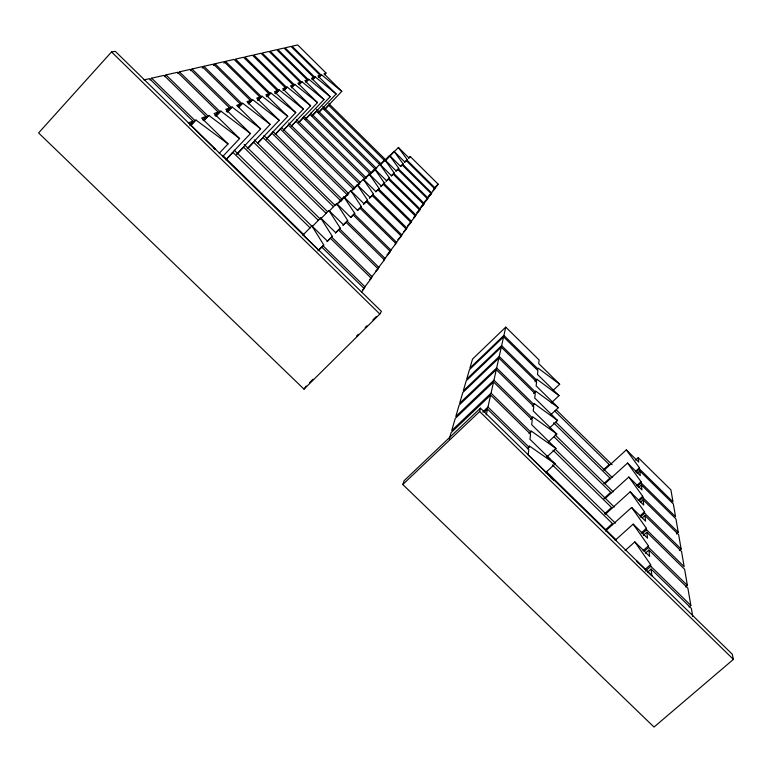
<?xml version="1.0" encoding="UTF-8"?>
<svg xmlns="http://www.w3.org/2000/svg" width="772" height="772" viewBox="0 0 772 772"><rect width="100%" height="100%" fill="white"/><g stroke="black" fill="none" stroke-linecap="round" stroke-linejoin="round"><path stroke-width="1.16" d="M527.315 448.85L529.061 447.229L529.216 445.878L555.087 463.885L545.408 472.831M529.042 433.739L530.808 432.098L530.953 430.834L555.975 448.503L546.605 457.188M530.702 419.543L532.439 417.913L532.574 416.726L556.805 434.057L548.168 442.095M532.246 406.217L533.983 404.586L534.108 403.476L557.587 420.489L549.693 427.852M533.703 393.672L535.421 392.051L535.546 391.008L558.33 407.703L550.658 414.873M535.073 381.86L536.907 379.245L559.024 395.631L551.189 402.974M486.206 414.911L487.499 409.102L528.801 449.478L528.164 454.94L554.142 480.319L551.169 478.283M482.77 411.968L487.962 407.047L490.616 395.1L530.557 434.192L529.968 439.307L555.087 463.885M493.54 381.976L455.229 418.492L451.697 430.602L491.05 393.17L493.54 381.976L532.217 419.881L531.657 424.677L555.975 448.503M496.28 369.663L459.108 405.155L455.798 416.533L493.945 380.171L496.28 369.663L533.761 406.439L533.24 410.945L556.805 434.057M498.857 358.073L462.766 392.61L459.649 403.322L496.657 367.964L498.857 358.073L535.228 393.797L534.735 398.043L557.587 420.489M501.289 347.159L466.211 380.789L463.277 390.883L499.214 356.471L501.289 347.159L536.598 381.889L536.135 385.884L558.33 407.703M503.576 336.853L469.463 369.624L466.693 379.158L501.626 345.653L503.576 336.853L537.901 370.637L537.457 374.41L559.024 395.631M505.747 327.116L472.541 359.057L469.916 368.08L503.894 335.434L505.747 327.116L539.126 360.003L538.711 363.573L559.681 384.234L552.906 390.593M402.791 484.517L479.653 411.524L480.454 408.156L732.252 654.193L733.4 659.384L654.029 727.06L402.791 484.517L404.171 480.657L480.454 408.156M449.207 439.143L451.089 432.687L490.616 395.1M379.834 314.021L381.436 311.396L115.308 51.367L111.535 51.936L38.6 132.938L304.004 389.156L379.834 314.021L111.535 51.936M304.004 389.156L306.166 386M361.479 292.183L364.114 288.477L321.741 247.059L318.653 250.225L302.508 234.437M363.467 288.68L371.322 278.316L330.377 238.239L327.492 241.192L311.888 225.926L302.913 235.122M369.788 279.445L378.068 268.801L338.464 229.979L335.752 232.739L320.67 217.965L312.419 226.418M377.334 269.158L384.408 259.875L346.039 222.23L343.501 224.826L328.901 210.495L320.525 219.074M383.578 260.338L390.362 251.479L353.161 214.944L350.777 217.386L336.631 203.49L329.306 210.988M388.654 252.859L395.968 243.576L359.877 208.083L357.619 210.389L343.897 196.889L335.608 205.371M395.061 244.174L401.257 236.126L366.198 201.617L364.075 203.789L350.749 190.674L338.657 203.055M400.311 236.772L406.255 229.081L372.181 195.509L370.174 197.555L357.224 184.797L350.633 191.552M405.271 229.786L410.984 222.413L377.836 189.719L375.935 191.659L363.342 179.249L352.91 189.931M409.131 224.005L415.471 216.092L383.202 184.238L384.929 182.453L380.692 186.795M413.58 217.743L419.727 210.09L388.287 179.036L386.579 180.783L374.642 169L364.201 179.693M416.957 212.638L423.77 204.387L393.122 174.096L391.5 175.755L379.872 164.262L369.103 175.273M420.962 206.993L427.62 198.964L397.725 169.386L396.181 170.969L384.832 159.756L379.988 164.716M424.764 201.627L431.287 193.791L402.115 164.909L400.639 166.414L389.57 155.462L380.364 164.88M428.479 196.416L434.79 188.86L406.294 160.634L404.885 162.072L394.077 151.37L385.083 160.576M408.6 158.27L410.289 156.552L438.129 184.151L435.273 188.175L406.873 160.036L407.22 159.679L398.381 147.462L385.575 160.557M150.009 79.95L151.63 78.184L164.002 75.366L205.989 116.475L202.756 119.94M164.397 76.66L165.999 74.913L177.57 72.279L218.167 112.065L214.886 115.578M177.821 73.62L179.442 71.854L190.288 69.383L229.573 107.935L226.321 111.419M190.433 70.734L192.045 68.988L202.235 66.662L240.295 104.056L237.863 106.652M202.274 68.032L203.885 66.286L213.477 64.105L250.379 100.408L247.957 102.985M213.429 65.485L215.021 63.758L224.073 61.692L259.894 96.963L257.414 99.598M223.899 63.13L225.53 61.364L234.07 59.415L268.878 93.711L266.398 96.336M189.719 124.688L192.981 121.185L149.488 78.667L143.968 79.921M190.018 125.73L194.891 120.49L196.04 120.075L228.058 143.901L219.19 153.31M191.186 125.296L196.04 120.075M203.673 120.239L208.855 115.433L239.629 138.555L222.49 156.726M203.933 120.712L208.855 115.433M215.764 115.829L220.85 111.091L250.456 133.556L225.665 159.814M215.967 116.321L220.85 111.091M227.093 111.699L232.092 107.028L260.637 128.856L236.531 154.342M227.238 112.21L232.092 107.028M238.548 106.961L242.659 103.197L270.2 124.437L247.281 148.649M238.538 107.597L242.659 103.197M248.478 103.409L252.608 99.598L279.213 120.278L257.703 142.974M248.507 103.969L252.608 99.598M257.916 99.984L261.998 96.201L287.724 116.35L266.543 138.67M257.896 100.563L261.998 96.201M266.832 96.751L270.866 92.987L295.772 112.625L275.131 134.367M267.585 96.471L270.866 92.987M274.9 93.267L277.37 90.633L243.537 57.263L235.46 59.106L270.113 93.258M275.257 93.701L279.252 89.957L303.396 109.113L283.835 129.696M275.971 93.431L279.252 89.957M282.938 90.353L285.418 87.719L252.492 55.227L244.84 56.964L278.547 90.208M284.067 89.938L287.203 87.072L310.624 105.774L291.526 125.836M283.922 90.565L287.203 87.072M291.44 86.667L293.051 84.959L260.994 53.287L253.737 54.947L286.537 87.323M291.633 87.197L294.75 84.341L317.485 102.608L298.629 122.41M291.449 87.834L294.75 84.341M226.457 159.408L233.019 152.46L310.219 227.972M298.687 84.051L300.308 82.334L269.071 51.454L262.181 53.027L294.113 84.573M298.889 84.534L301.92 81.745L324.008 99.588L305.587 118.917M299.44 84.38L301.92 81.745M305.577 81.552L307.208 79.834L276.752 49.707L270.19 51.203L301.312 81.967M237.284 153.966L243.662 147.22L318.44 220.454M305.731 82.064L308.742 79.284L330.223 96.722L311.985 115.839M306.31 81.851L308.742 79.284M312.139 79.188L313.779 77.461L284.067 48.038L277.814 49.466L308.163 79.487M312.245 79.719L315.237 76.93L336.148 93.991L318.315 112.673M312.795 79.506L315.237 76.93M247.986 148.292L253.679 142.289L326.18 213.381M318.392 76.93L320.042 75.193L291.034 46.455L285.08 47.816L314.687 77.123M318.44 77.48L321.442 74.681L341.793 91.385L324.346 109.653M318.971 77.287L321.442 74.681M257.578 143.476L263.117 137.638L333.475 206.693M324.404 74.73L326.025 73.022L297.693 44.94L292.009 46.233L320.911 74.874M266.369 139.211L272.024 133.238L341.224 201.231M275.479 134.328L280.458 129.088L347.747 195.268M283.585 130.265L288.438 125.151L353.923 189.613M291.276 126.405L296.014 121.416L359.781 184.247M299.14 122.15L303.213 117.875L364.5 178.313M305.278 119.515L310.055 114.507L370.647 174.308M313.278 114.748L316.568 111.293L375.694 169.686M319.56 111.612L322.783 108.234L379.66 164.446M325.552 108.611L328.708 105.31L385.103 161.078M344.862 197.449L348.162 194.081M363.38 179.886L369.141 173.989L381.397 186.081L383.202 184.238M372.702 172.166L376.746 168.026M311.888 225.926L323.777 244.985L323.014 245.766L365.166 286.981M320.67 217.965L332.278 236.29L331.564 237.023L372.307 276.916M328.901 210.495L340.24 228.155L339.574 228.84L379.004 267.488M336.631 203.49L347.718 220.512L347.082 221.159L385.276 258.639M343.897 196.889L354.744 213.333L354.145 213.94L391.182 250.321M350.749 190.674L361.354 206.568L360.804 207.137L396.74 242.485M357.224 184.797L367.607 200.18L367.076 200.72L401.99 235.093M363.342 179.249L373.503 194.148L373.011 194.66L406.95 228.107M369.141 173.989L379.091 188.436L378.618 188.918L411.64 221.487M379.872 164.262L389.416 177.878L388.992 178.313L420.315 209.26M384.832 159.756L394.202 172.996L393.797 173.41L424.33 203.596M389.57 155.462L398.748 168.344L398.371 168.74L428.161 198.211M394.077 151.37L403.09 163.905L402.723 164.282L431.799 193.077M410.289 156.552L408.938 157.932L398.381 147.462M386.077 181.285L389.416 177.878M391.279 175.977L394.202 172.996M395.901 171.239L398.748 168.344M400.456 166.598L403.09 163.905M404.374 162.583L407.22 159.679M335.424 233.057L340.24 228.155M342.865 225.453L347.718 220.512M350.556 217.598L354.744 213.333M357.359 210.65L361.354 206.568M363.438 204.416L367.607 200.18M369.354 198.375L373.503 194.148M375.771 191.823L379.091 188.436M317.939 250.929L323.777 244.985M327.019 241.655L332.278 236.29M433.903 188.407L438.129 184.151M433.111 190.549L434.79 188.86M427.958 197.14L431.287 193.791M421.232 206.944L423.77 204.387M417.198 212.638L419.727 210.09M413.792 217.781L415.471 216.092M407.626 225.781L410.984 222.413M403.737 231.61L406.255 229.081M397.889 239.503L401.257 236.126M386.975 254.876L390.362 251.479M375.559 271.319L378.068 268.801M362.435 290.147L364.114 288.477M309.582 382.613L313.007 379.216M356.625 335.984L358.343 334.286M365.185 327.511L366.893 325.813M372.876 319.878L376.302 316.491M484.025 412.402L487.499 409.102M535.15 380.905L536.907 379.245M603.27 469.945L609.195 464.532L554.74 411.022M604.158 470.129L626.324 449.873L638.743 462.11L638.222 457.651L635.559 460.083M603.839 483.6L609.928 478.051L553.64 422.805M604.756 483.812L627.539 463.055L640.306 475.62L639.756 470.92L637.093 473.332M603.887 498.538L610.7 492.353L554.209 436.952M604.785 498.828L628.823 477.009L641.957 489.911L641.378 484.932L638.705 487.354M635.867 471.017L639.399 467.813L626.324 449.873M635.993 472.194L639.534 468.98L639.399 467.813M604.505 513.843L611.52 507.493L553.013 450.192M636.572 485.656L641.001 481.651L627.539 463.055M605.431 514.181L630.193 491.783L643.713 505.062L643.095 499.783L640.471 502.147M637.585 486.099L641.146 482.886L641.001 481.651M605.489 529.785L612.389 523.561L552.462 464.937M638.241 500.314L642.7 496.299L628.823 477.009M605.538 530.982L631.631 507.465L645.566 521.129L644.919 515.522L642.275 517.896M639.274 500.825L642.844 497.602L642.7 496.299M640.017 515.85L644.495 511.826L630.193 491.783M640.268 517.153L644.649 513.216L644.495 511.826M615.101 540.342L633.175 524.13L647.544 538.209L646.859 532.246L643.298 535.421M641.107 533.047L646.396 528.318L631.631 507.465M642.15 533.741L646.569 529.795L646.396 528.318M625.04 550.629L634.816 541.896L649.648 556.409L648.914 550.05L645.324 553.244M643.095 550.619L648.432 545.872L633.175 524.13M644.147 551.411L648.615 547.435L648.432 545.872M676.465 533.992L678.26 532.4L675.934 518.909L641.378 484.932M645.199 569.36L650.593 564.573L634.816 541.896M645.373 571.048L650.786 566.252L650.593 564.573M647.563 572.187L651.114 569.041L691.365 608.394L692.754 616.452M679.321 550.6L681.126 549.008L678.656 534.707L643.095 499.783M685.604 586.99L687.398 585.417L684.61 569.263L646.859 532.246M689.039 607.004L690.853 605.431L687.881 588.196L648.914 550.05M232.237 152.846L233.019 152.46M242.919 147.587L243.662 147.22M252.984 142.627L253.679 142.289M262.461 137.956L263.117 137.638M271.406 133.546L272.024 133.238M279.869 129.378L280.458 129.088M287.888 125.431L288.438 125.151M295.483 121.677L296.014 121.416M302.711 118.126L303.213 117.875M188.32 122.864L192.981 121.185M205.989 116.475L201.637 118.048L228.058 143.901M218.167 112.065L214.095 113.542L239.629 138.555M229.573 107.935L225.752 109.315L250.456 133.556M240.295 104.056L236.705 105.359L260.637 128.856M250.379 100.408L247.001 101.634L270.2 124.437M259.894 96.963L256.7 98.121L279.213 120.278M268.878 93.711L265.858 94.802L287.724 116.35M277.37 90.633L274.514 91.665L295.772 112.625M285.418 87.719L282.716 88.703L303.396 109.113M293.051 84.959L290.484 85.885L310.624 105.774M300.308 82.334L297.867 83.212L317.485 102.608M307.208 79.834L304.882 80.674L324.008 99.588M313.779 77.461L311.57 78.261L330.223 96.722M320.042 75.193L317.929 75.955L336.148 93.991M326.025 73.022L324.008 73.755L341.793 91.385M213.786 148.205L215.687 149.614L189.179 123.703M559.681 384.234L538.181 368.147L538.074 369.084L503.894 335.434M222.654 155.326L303.927 234.746M546.103 471.393L616.567 540.265M479.653 411.524L733.4 659.384M179.442 71.854L219.837 111.457M493.945 380.171L532.439 417.913M646.569 529.795L684.166 566.648L681.541 551.459L644.919 515.522M244.164 144.47L319.984 218.756M555.28 449.256L614.28 507.05M165.999 74.913L207.784 115.829M491.05 393.17L530.808 432.098M648.615 547.435L687.398 585.417M234.177 150.154L312.216 226.514M546.875 456.117L550.301 459.465M552.019 461.145L615.39 523.155M151.63 78.184L194.891 120.49M487.962 407.047L529.061 447.229M650.786 566.252L690.853 605.431M281.471 127.505L348.876 193.811M215.021 63.758L251.778 99.897M501.626 345.653L536.791 380.239M641.146 482.886L675.558 516.729L673.358 503.991L639.756 470.92M272.96 131.433L342.604 199.871M556.245 409.845L612.09 464.725M203.885 66.286L241.771 103.525M499.214 356.471L535.421 392.051M642.844 497.602L678.26 532.4M263.899 135.525L335.183 205.516M555.686 421.995L612.206 477.482M192.045 68.988L231.146 107.366M496.657 367.964L533.983 404.586M644.649 513.216L681.126 549.008M254.316 139.857L327.376 211.518M555.078 434.839L613.219 491.851M310.749 113.088L371.544 173.092M303.801 116.254L366.468 178.052M296.438 119.515L360.36 182.501M638.222 457.651L670.916 489.873L673.001 501.925L639.534 468.98M288.767 123.028L354.724 187.972M225.53 61.364L261.206 96.49M328.882 103.651L386.193 160.344M322.841 106.382L380.963 163.828M316.52 109.238L376.369 168.354M416.089 215.214L383.945 183.475L384.388 183.022L374.642 169M637.923 562.827L636.562 560.848L651.896 575.835L651.114 569.041M609.195 464.532L609.253 465.477M609.928 478.051L609.986 479.045M610.7 492.353L610.758 493.404M611.52 507.493L611.578 508.613M612.389 523.561L612.457 524.738"/></g></svg>
